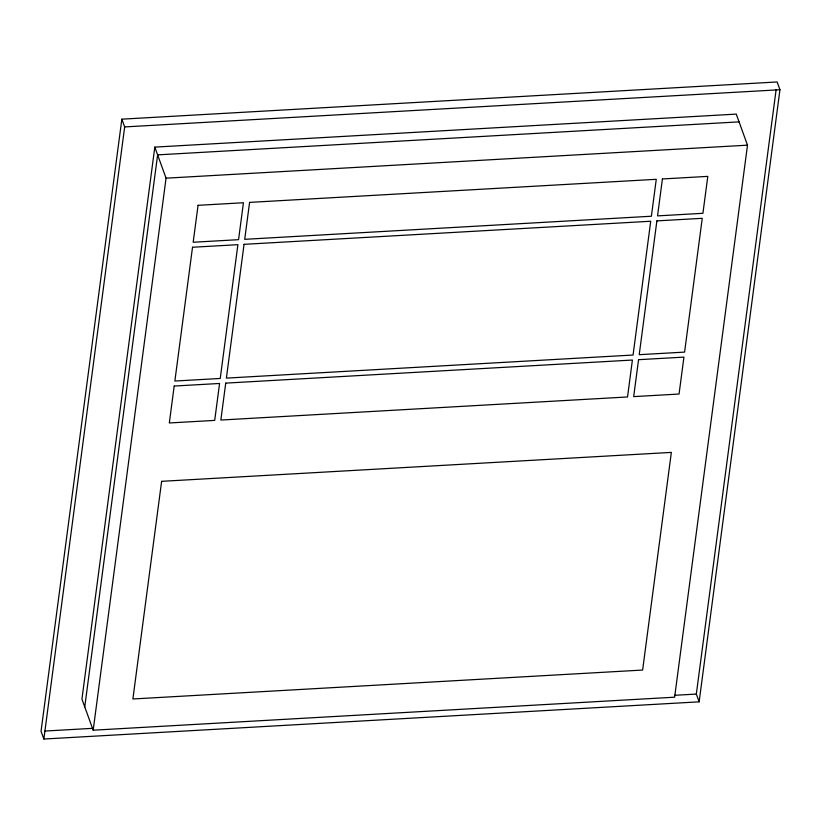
<?xml version="1.0" encoding="UTF-8"?>
<svg xmlns="http://www.w3.org/2000/svg" width="821" height="821" viewBox="0 0 821 821"><rect width="100%" height="100%" fill="white"/><g stroke="black" fill="none" stroke-linecap="round" stroke-linejoin="round"><path stroke-width="1.23" d="M121.857 119.168L41.05 731.265L43.862 739.033L699.143 701.832L779.95 89.735L777.138 81.967L121.857 119.168L124.669 126.927L43.862 739.033M154.81 147.113L81.936 699.133L93.184 730.197L674.626 697.193L747.5 145.173L736.252 114.109L154.81 147.113L166.058 178.178L93.184 730.197M84.748 706.891L157.622 154.871L739.064 121.867M699.143 701.832L696.331 694.073L776.132 89.581M124.669 126.927L779.95 89.735M166.058 178.178L747.5 145.173M44.888 731.049L93.522 728.289M674.575 695.305L696.331 694.073M161.624 481.332L132.889 698.979L642.627 670.049L671.352 452.392L161.624 481.332M174.196 386.044L169.321 422.969L214.702 420.393L219.576 383.469L174.196 386.044M192.525 247.254L174.863 381.036L220.233 378.46L237.895 244.679L192.525 247.254M198.056 205.322L193.181 242.246L238.562 239.67L243.437 202.746L198.056 205.322M225.734 383.12L220.849 420.044L627.531 396.964L632.406 360.039L225.734 383.12M244.053 244.33L226.391 378.112L633.063 355.031L650.725 221.239L244.053 244.33M249.584 202.397L244.709 239.322L651.392 216.231L656.266 179.306L249.584 202.397M638.553 359.69L633.679 396.615L679.059 394.039L683.934 357.114L638.553 359.69M656.882 220.89L639.22 354.682L684.591 352.106L702.253 218.314L656.882 220.89M662.414 178.957L657.539 215.882L702.92 213.306L707.794 176.382L662.414 178.957"/></g></svg>
